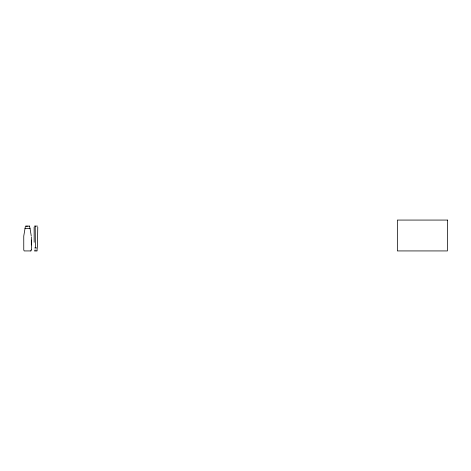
<?xml version="1.0" encoding="UTF-8"?>
<svg xmlns="http://www.w3.org/2000/svg" width="471" height="471" viewBox="0 0 471 471"><rect width="100%" height="100%" fill="white"/><g stroke="black" fill="none" stroke-linecap="round" stroke-linejoin="round"><path stroke-width="0.71" d="M34.142 227.093L34.171 242.288M31.322 244.979L31.327 237.113M31.322 249.907L31.469 240.057M26.453 226.104L26.388 226.439M36.985 250.896L37.233 247.94L34.671 247.923M37.415 247.381L37.768 227.093M31.251 249.907L30.856 250.931M35.201 226.098L35.396 247.923M29.585 226.098L25.434 226.098L23.756 236.089L23.768 249.907L24.162 250.931L30.909 250.931M34.395 226.098L37.509 226.098M24.969 228.423L30.05 228.411L31.263 236.089M34.613 250.931L36.956 250.931M34.954 250.931L35.06 249.765M29.543 226.098L30.003 228.423M27.783 226.121L27.824 226.439M447.45 220.069L397.353 220.069L397.353 250.931L447.45 250.931L447.45 220.069"/></g></svg>
